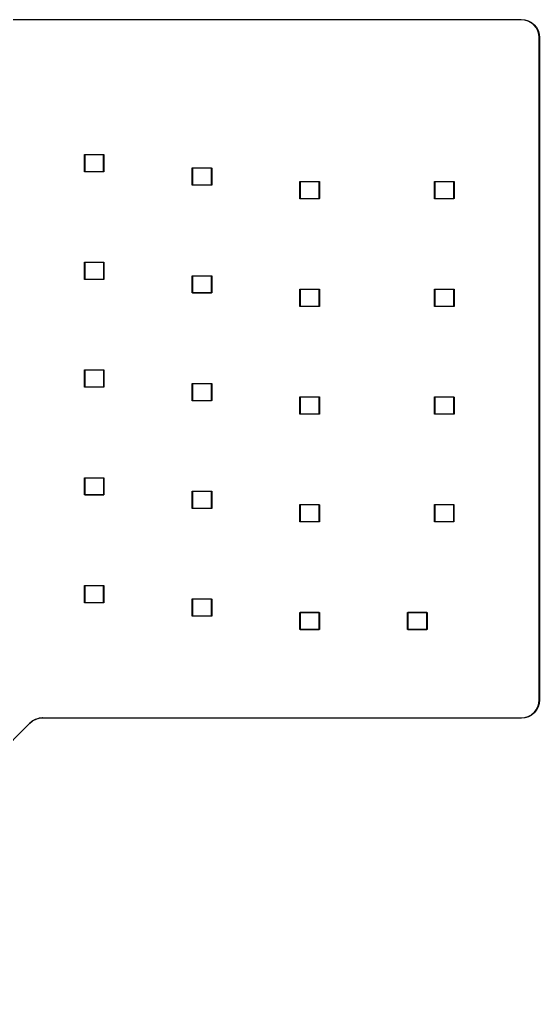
# Model space of a CAD drawing. Extents: x 105 to 288, y -211 to -38.
# Drawn here: x 196.3 to 288.3, y -209.7 to -37.8 of the extents above; entities that cross this region are included whole.
import ezdxf

# ---------------------------------------------------------------- set-up
doc = ezdxf.new("R2010")
doc.units = 0
doc.layers.add('BLACK', color=7, linetype='CONTINUOUS')

msp = doc.modelspace()

# ---------------------------------------------------------------- linework, layer by layer
at = {"layer": 'BLACK', "linetype": 'CONTINUOUS'}
for p, q in [((143.534, -37.7956), (285.091, -37.7956)), ((285.091, -37.7956), (285.092, -37.7957)), ((285.092, -37.7957), (285.092, -37.7957)), ((285.092, -37.7957), (285.714, -37.8567)), ((285.088, -37.8456), (143.535, -37.8456)), ((285.707, -37.9062), (285.088, -37.8456)), ((286.3, -38.0854), (285.707, -37.9062)), ((285.714, -37.8567), (285.714, -37.8567)), ((285.714, -37.8567), (285.717, -37.8572)), ((285.717, -37.8572), (285.719, -37.8576)), ((285.719, -37.8576), (286.317, -38.0383)), ((286.848, -38.3765), (286.3, -38.0854)), ((286.317, -38.0383), (286.317, -38.0384)), ((286.317, -38.0384), (286.319, -38.0393)), ((286.319, -38.0393), (286.322, -38.0401)), ((286.322, -38.0401), (286.873, -38.3335)), ((287.328, -38.7684), (286.848, -38.3765)), ((286.873, -38.3335), (286.873, -38.3335)), ((286.873, -38.3335), (286.873, -38.3335)), ((286.873, -38.3335), (286.874, -38.3337)), ((286.874, -38.3337), (286.875, -38.335)), ((286.875, -38.335), (286.877, -38.3362)), ((286.877, -38.3362), (287.362, -38.7312)), ((287.723, -39.2461), (287.328, -38.7684)), ((287.362, -38.7312), (287.362, -38.7312)), ((287.362, -38.7312), (287.362, -38.7312)), ((287.362, -38.7312), (287.362, -38.7314)), ((287.362, -38.7314), (287.363, -38.733)), ((287.363, -38.733), (287.365, -38.7346)), ((287.365, -38.7346), (287.763, -39.2161)), ((288.018, -39.7915), (287.723, -39.2461)), ((287.763, -39.2161), (287.764, -39.2164)), ((287.764, -39.2164), (287.765, -39.2183)), ((287.765, -39.2183), (287.766, -39.2202)), ((287.766, -39.2202), (288.063, -39.7699)), ((288.202, -40.3838), (288.018, -39.7915)), ((288.063, -39.7699), (288.063, -39.7699)), ((288.063, -39.7699), (288.063, -39.7699)), ((288.063, -39.7699), (288.064, -39.7702)), ((288.064, -39.7702), (288.064, -39.7723)), ((288.064, -39.7723), (288.065, -39.7744)), ((288.065, -39.7744), (288.25, -40.3714)), ((288.267, -41.0016), (288.202, -40.3838)), ((288.25, -40.3714), (288.25, -40.3717)), ((288.25, -40.3717), (288.251, -40.374)), ((288.251, -40.374), (288.251, -40.3761)), ((288.251, -40.3761), (288.316, -40.9976)), ((288.265, -158.114), (288.267, -41.0227)), ((288.267, -41.0227), (288.267, -41.0016)), ((288.267, -41.0227), (288.267, -41.0227)), ((288.317, -41.0214), (288.315, -158.116)), ((288.316, -40.9976), (288.316, -40.998)), ((288.316, -40.998), (288.316, -40.9991)), ((288.316, -40.9991), (288.317, -41.0002)), ((288.317, -41.0002), (288.317, -41.0214)), ((288.317, -41.0214), (288.317, -41.0214)), ((207.817, -61.7051), (207.818, -61.7002)), ((207.818, -61.7063), (207.817, -61.7051)), ((207.818, -61.7002), (207.819, -61.6955)), ((207.818, -64.7039), (207.818, -61.7063)), ((207.819, -61.6955), (207.822, -61.6912)), ((207.822, -61.6912), (207.825, -61.6874)), ((207.825, -61.6874), (207.829, -61.6842)), ((207.829, -61.6842), (207.833, -61.6819)), ((207.833, -61.6819), (207.838, -61.6805)), ((207.838, -61.6805), (207.841, -61.6801)), ((207.841, -61.6801), (207.843, -61.68)), ((207.841, -61.6801), (207.841, -61.6801)), ((207.843, -61.68), (207.844, -61.6801)), ((207.844, -61.6801), (211.241, -61.6801)), ((207.868, -61.7301), (207.868, -64.6801)), ((211.218, -61.7301), (207.868, -61.7301)), ((211.218, -64.6801), (211.218, -61.7301)), ((211.241, -61.6801), (211.243, -61.68)), ((211.243, -61.68), (211.244, -61.6801)), ((211.244, -61.6801), (211.244, -61.6801)), ((211.244, -61.6801), (211.247, -61.6805)), ((211.247, -61.6805), (211.252, -61.6819)), ((211.252, -61.6819), (211.256, -61.6842)), ((211.256, -61.6842), (211.26, -61.6874)), ((211.26, -61.6874), (211.263, -61.6912)), ((211.263, -61.6912), (211.266, -61.6955)), ((211.266, -61.6955), (211.267, -61.7002)), ((211.267, -61.7002), (211.268, -61.7051)), ((211.268, -61.7051), (211.268, -61.7063)), ((211.268, -61.7063), (211.268, -64.7039)), ((207.817, -64.7051), (207.818, -64.7039)), ((207.818, -64.71), (207.817, -64.7051)), ((207.819, -64.7147), (207.818, -64.71)), ((207.822, -64.7191), (207.819, -64.7147)), ((207.825, -64.7229), (207.822, -64.7191)), ((207.829, -64.726), (207.825, -64.7229)), ((207.833, -64.7283), (207.829, -64.726)), ((207.838, -64.7298), (207.833, -64.7283)), ((207.843, -64.7302), (207.838, -64.7298)), ((207.844, -64.7301), (207.843, -64.7302)), ((211.241, -64.7301), (207.844, -64.7301)), ((207.868, -64.6801), (211.218, -64.6801)), ((211.243, -64.7302), (211.241, -64.7301)), ((211.247, -64.7298), (211.243, -64.7302)), ((211.252, -64.7283), (211.247, -64.7298)), ((211.256, -64.726), (211.252, -64.7283)), ((211.26, -64.7229), (211.256, -64.726)), ((211.263, -64.7191), (211.26, -64.7229)), ((211.266, -64.7147), (211.263, -64.7191)), ((211.267, -64.71), (211.266, -64.7147)), ((211.268, -64.7063), (211.267, -64.71)), ((211.268, -64.7039), (211.268, -64.7051)), ((211.268, -64.7051), (211.268, -64.7063)), ((211.268, -64.7063), (211.268, -64.7063)), ((226.871, -64.0901), (226.872, -64.0852)), ((226.871, -64.0913), (226.871, -64.0901)), ((226.871, -67.0888), (226.871, -64.0913)), ((226.872, -64.0852), (226.873, -64.0804)), ((226.873, -64.0804), (226.875, -64.0761)), ((226.875, -64.0761), (226.878, -64.0723)), ((226.878, -64.0723), (226.882, -64.0692)), ((226.882, -64.0692), (226.887, -64.0669)), ((226.887, -64.0669), (226.891, -64.0654)), ((226.891, -64.0654), (226.895, -64.0651)), ((226.895, -64.0651), (226.896, -64.0649)), ((226.895, -64.0651), (226.895, -64.0651)), ((226.896, -64.0649), (226.897, -64.0651)), ((226.897, -64.0651), (230.295, -64.0651)), ((226.921, -64.1151), (226.921, -67.0651)), ((230.271, -64.1151), (226.921, -64.1151)), ((230.271, -67.0651), (230.271, -64.1151)), ((230.295, -64.0651), (230.296, -64.0649)), ((230.296, -64.0649), (230.297, -64.0651)), ((230.297, -64.0651), (230.297, -64.0651)), ((230.297, -64.0651), (230.301, -64.0654)), ((230.301, -64.0654), (230.306, -64.0669)), ((230.306, -64.0669), (230.31, -64.0692)), ((230.31, -64.0692), (230.314, -64.0723)), ((230.314, -64.0723), (230.317, -64.0761)), ((230.317, -64.0761), (230.319, -64.0804)), ((230.319, -64.0804), (230.321, -64.0852)), ((230.321, -64.0852), (230.321, -64.0901)), ((230.321, -64.0901), (230.321, -64.0913)), ((230.321, -64.0913), (230.321, -67.0888)), ((245.921, -66.4713), (245.922, -66.4664)), ((245.921, -66.4725), (245.921, -66.4713)), ((245.921, -69.4701), (245.921, -66.4725)), ((245.922, -66.4664), (245.923, -66.4617)), ((245.923, -66.4617), (245.925, -66.4574)), ((245.925, -66.4574), (245.928, -66.4535)), ((245.928, -66.4535), (245.932, -66.4504)), ((245.932, -66.4504), (245.937, -66.4481)), ((245.937, -66.4481), (245.941, -66.4467)), ((245.941, -66.4467), (245.945, -66.4463)), ((245.945, -66.4463), (245.946, -66.4462)), ((245.945, -66.4463), (245.945, -66.4463)), ((245.946, -66.4462), (245.947, -66.4463)), ((245.947, -66.4463), (249.345, -66.4463)), ((245.971, -66.4963), (245.971, -69.4463)), ((249.321, -66.4963), (245.971, -66.4963)), ((249.321, -69.4463), (249.321, -66.4963)), ((249.345, -66.4463), (249.346, -66.4462)), ((249.346, -66.4462), (249.347, -66.4463)), ((249.347, -66.4463), (249.347, -66.4463)), ((249.347, -66.4463), (249.351, -66.4467)), ((249.351, -66.4467), (249.356, -66.4481)), ((249.356, -66.4481), (249.36, -66.4504)), ((249.36, -66.4504), (249.364, -66.4535)), ((249.364, -66.4535), (249.367, -66.4574)), ((249.367, -66.4574), (249.369, -66.4617)), ((249.369, -66.4617), (249.371, -66.4664)), ((249.371, -66.4664), (249.371, -66.4713)), ((249.371, -66.4713), (249.371, -66.4725)), ((249.371, -66.4725), (249.371, -69.4701)), ((269.734, -66.4664), (269.736, -66.4617)), ((269.734, -66.4713), (269.734, -66.4664)), ((269.734, -66.4725), (269.734, -66.4713)), ((269.734, -69.4701), (269.734, -66.4725)), ((269.736, -66.4617), (269.738, -66.4574)), ((269.738, -66.4574), (269.741, -66.4535)), ((269.741, -66.4535), (269.745, -66.4504)), ((269.745, -66.4504), (269.749, -66.4481)), ((269.749, -66.4481), (269.754, -66.4467)), ((269.754, -66.4467), (269.758, -66.4463)), ((269.758, -66.4463), (269.759, -66.4462)), ((269.758, -66.4463), (269.758, -66.4463)), ((269.759, -66.4462), (269.76, -66.4463)), ((269.76, -66.4463), (273.158, -66.4463)), ((269.784, -66.4963), (269.784, -69.4463)), ((273.134, -66.4963), (269.784, -66.4963)), ((273.134, -69.4463), (273.134, -66.4963)), ((273.158, -66.4463), (273.159, -66.4462)), ((273.159, -66.4462), (273.16, -66.4463)), ((273.16, -66.4463), (273.16, -66.4463)), ((273.16, -66.4463), (273.164, -66.4467)), ((273.164, -66.4467), (273.168, -66.4481)), ((273.168, -66.4481), (273.173, -66.4504)), ((273.173, -66.4504), (273.177, -66.4535)), ((273.177, -66.4535), (273.18, -66.4574)), ((273.18, -66.4574), (273.182, -66.4617)), ((273.182, -66.4617), (273.183, -66.4664)), ((273.183, -66.4664), (273.184, -66.4713)), ((273.184, -66.4713), (273.184, -66.4725)), ((273.184, -66.4725), (273.184, -69.4701)), ((226.871, -67.0901), (226.871, -67.0888)), ((226.872, -67.095), (226.871, -67.0901)), ((226.873, -67.0997), (226.872, -67.095)), ((226.875, -67.104), (226.873, -67.0997)), ((226.878, -67.1078), (226.875, -67.104)), ((226.882, -67.1109), (226.878, -67.1078)), ((226.887, -67.1133), (226.882, -67.1109)), ((226.891, -67.1147), (226.887, -67.1133)), ((226.896, -67.1152), (226.891, -67.1147)), ((226.897, -67.1151), (226.896, -67.1152)), ((230.295, -67.1151), (226.897, -67.1151)), ((226.921, -67.0651), (230.271, -67.0651)), ((230.296, -67.1152), (230.295, -67.1151)), ((230.301, -67.1147), (230.296, -67.1152)), ((230.306, -67.1133), (230.301, -67.1147)), ((230.31, -67.1109), (230.306, -67.1133)), ((230.314, -67.1078), (230.31, -67.1109)), ((230.317, -67.104), (230.314, -67.1078)), ((230.319, -67.0997), (230.317, -67.104)), ((230.321, -67.095), (230.319, -67.0997)), ((230.321, -67.0888), (230.321, -67.0901)), ((230.321, -67.0901), (230.321, -67.0913)), ((230.321, -67.0913), (230.321, -67.0913)), ((230.321, -67.0913), (230.321, -67.095)), ((245.921, -69.4713), (245.921, -69.4701)), ((245.922, -69.4762), (245.921, -69.4713)), ((245.923, -69.4809), (245.922, -69.4762)), ((245.925, -69.4853), (245.923, -69.4809)), ((245.928, -69.4891), (245.925, -69.4853)), ((245.932, -69.4922), (245.928, -69.4891)), ((245.937, -69.4945), (245.932, -69.4922)), ((245.941, -69.4959), (245.937, -69.4945)), ((245.946, -69.4964), (245.941, -69.4959)), ((245.947, -69.4963), (245.946, -69.4964)), ((249.345, -69.4963), (245.947, -69.4963)), ((245.971, -69.4463), (249.321, -69.4463)), ((249.346, -69.4964), (249.345, -69.4963)), ((249.351, -69.4959), (249.346, -69.4964)), ((249.356, -69.4945), (249.351, -69.4959)), ((249.36, -69.4922), (249.356, -69.4945)), ((249.364, -69.4891), (249.36, -69.4922)), ((249.367, -69.4853), (249.364, -69.4891)), ((249.369, -69.4809), (249.367, -69.4853)), ((249.371, -69.4762), (249.369, -69.4809)), ((249.371, -69.4701), (249.371, -69.4713)), ((249.371, -69.4713), (249.371, -69.4725)), ((249.371, -69.4725), (249.371, -69.4725)), ((249.371, -69.4725), (249.371, -69.4762)), ((269.734, -69.4713), (269.734, -69.4701)), ((269.734, -69.4762), (269.734, -69.4713)), ((269.736, -69.4809), (269.734, -69.4762)), ((269.738, -69.4853), (269.736, -69.4809)), ((269.741, -69.4891), (269.738, -69.4853)), ((269.745, -69.4922), (269.741, -69.4891)), ((269.749, -69.4945), (269.745, -69.4922)), ((269.754, -69.4959), (269.749, -69.4945)), ((269.759, -69.4964), (269.754, -69.4959)), ((269.76, -69.4963), (269.759, -69.4964)), ((273.158, -69.4963), (269.76, -69.4963)), ((269.784, -69.4463), (273.134, -69.4463)), ((273.159, -69.4964), (273.158, -69.4963)), ((273.164, -69.4959), (273.159, -69.4964)), ((273.168, -69.4945), (273.164, -69.4959)), ((273.173, -69.4922), (273.168, -69.4945)), ((273.177, -69.4891), (273.173, -69.4922)), ((273.18, -69.4853), (273.177, -69.4891)), ((273.182, -69.4809), (273.18, -69.4853)), ((273.183, -69.4762), (273.182, -69.4809)), ((273.184, -69.4725), (273.183, -69.4762)), ((273.184, -69.4701), (273.184, -69.4713)), ((273.184, -69.4713), (273.184, -69.4725)), ((273.184, -69.4725), (273.184, -69.4725)), ((207.822, -80.76), (207.823, -80.7551)), ((207.822, -80.7612), (207.822, -80.76)), ((207.822, -83.7587), (207.822, -80.7612)), ((207.823, -80.7551), (207.824, -80.7503)), ((207.824, -80.7503), (207.827, -80.746)), ((207.827, -80.746), (207.83, -80.7422)), ((207.83, -80.7422), (207.834, -80.7391)), ((207.834, -80.7391), (207.838, -80.7368)), ((207.838, -80.7368), (207.843, -80.7353)), ((207.843, -80.7353), (207.846, -80.735)), ((207.846, -80.735), (207.847, -80.7348)), ((207.846, -80.735), (207.846, -80.735)), ((207.847, -80.7348), (207.849, -80.735)), ((207.849, -80.735), (211.246, -80.735)), ((207.872, -80.785), (207.872, -83.735)), ((211.222, -80.785), (207.872, -80.785)), ((211.222, -83.735), (211.222, -80.785)), ((211.246, -80.735), (211.247, -80.7348)), ((211.247, -80.7348), (211.249, -80.735)), ((211.249, -80.735), (211.249, -80.735)), ((211.249, -80.735), (211.252, -80.7353)), ((211.252, -80.7353), (211.257, -80.7368)), ((211.257, -80.7368), (211.261, -80.7391)), ((211.261, -80.7391), (211.265, -80.7422)), ((211.265, -80.7422), (211.268, -80.746)), ((211.268, -80.746), (211.271, -80.7503)), ((211.271, -80.7503), (211.272, -80.7551)), ((211.272, -80.7551), (211.273, -80.76)), ((211.273, -80.76), (211.272, -80.7612)), ((211.272, -80.7612), (211.272, -83.7587)), ((207.822, -83.76), (207.822, -83.7587)), ((207.823, -83.7649), (207.822, -83.76)), ((207.824, -83.7696), (207.823, -83.7649)), ((207.827, -83.7739), (207.824, -83.7696)), ((207.83, -83.7777), (207.827, -83.7739)), ((207.834, -83.7808), (207.83, -83.7777)), ((207.838, -83.7832), (207.834, -83.7808)), ((207.843, -83.7846), (207.838, -83.7832)), ((207.847, -83.7851), (207.843, -83.7846)), ((207.849, -83.785), (207.847, -83.7851)), ((211.246, -83.785), (207.849, -83.785)), ((207.872, -83.735), (211.222, -83.735)), ((211.247, -83.7851), (211.246, -83.785)), ((211.252, -83.7846), (211.247, -83.7851)), ((211.257, -83.7832), (211.252, -83.7846)), ((211.261, -83.7808), (211.257, -83.7832)), ((211.265, -83.7777), (211.261, -83.7808)), ((211.268, -83.7739), (211.265, -83.7777)), ((211.271, -83.7696), (211.268, -83.7739)), ((211.272, -83.7649), (211.271, -83.7696)), ((211.272, -83.7587), (211.273, -83.76)), ((211.273, -83.76), (211.272, -83.7612)), ((211.272, -83.7612), (211.272, -83.7612)), ((211.272, -83.7612), (211.272, -83.7649)), ((226.872, -83.1412), (226.873, -83.1363)), ((226.872, -83.1424), (226.872, -83.1412)), ((226.872, -86.14), (226.872, -83.1424)), ((226.873, -83.1363), (226.874, -83.1316)), ((226.874, -83.1316), (226.877, -83.1273)), ((226.877, -83.1273), (226.88, -83.1234)), ((226.88, -83.1234), (226.884, -83.1203)), ((226.884, -83.1203), (226.888, -83.118)), ((226.888, -83.118), (226.893, -83.1166)), ((226.893, -83.1166), (226.896, -83.1162)), ((226.896, -83.1162), (226.897, -83.1161)), ((226.896, -83.1162), (226.896, -83.1162)), ((226.897, -83.1161), (226.899, -83.1162)), ((226.899, -83.1162), (230.296, -83.1162)), ((226.922, -83.1662), (226.922, -86.1162)), ((230.272, -83.1662), (226.922, -83.1662)), ((230.272, -86.1162), (230.272, -83.1662)), ((230.296, -83.1162), (230.297, -83.1161)), ((230.297, -83.1161), (230.299, -83.1162)), ((230.299, -83.1162), (230.299, -83.1162)), ((230.299, -83.1162), (230.302, -83.1166)), ((230.302, -83.1166), (230.307, -83.118)), ((230.307, -83.118), (230.311, -83.1203)), ((230.311, -83.1203), (230.315, -83.1234)), ((230.315, -83.1234), (230.318, -83.1273)), ((230.318, -83.1273), (230.321, -83.1316)), ((230.321, -83.1316), (230.322, -83.1363)), ((230.322, -83.1363), (230.323, -83.1412)), ((230.323, -83.1412), (230.322, -83.1424)), ((230.322, -83.1424), (230.322, -86.14)), ((245.922, -85.5225), (245.923, -85.5176)), ((245.922, -85.5237), (245.922, -85.5225)), ((245.922, -88.5212), (245.922, -85.5237)), ((245.923, -85.5176), (245.924, -85.5128)), ((245.924, -85.5128), (245.927, -85.5085)), ((245.927, -85.5085), (245.93, -85.5047)), ((245.93, -85.5047), (245.934, -85.5016)), ((245.934, -85.5016), (245.938, -85.4993)), ((245.938, -85.4993), (245.943, -85.4978)), ((245.943, -85.4978), (245.946, -85.4975)), ((245.946, -85.4975), (245.947, -85.4973)), ((245.946, -85.4975), (245.946, -85.4975)), ((245.947, -85.4973), (245.949, -85.4975)), ((245.949, -85.4975), (249.346, -85.4975)), ((245.972, -85.5475), (245.972, -88.4975)), ((249.322, -85.5475), (245.972, -85.5475)), ((249.322, -88.4975), (249.322, -85.5475)), ((249.346, -85.4975), (249.347, -85.4973)), ((249.347, -85.4973), (249.349, -85.4975)), ((249.349, -85.4975), (249.349, -85.4975)), ((249.349, -85.4975), (249.352, -85.4978)), ((249.352, -85.4978), (249.357, -85.4993)), ((249.357, -85.4993), (249.361, -85.5016)), ((249.361, -85.5016), (249.365, -85.5047)), ((249.365, -85.5047), (249.368, -85.5085)), ((249.368, -85.5085), (249.371, -85.5128)), ((249.371, -85.5128), (249.372, -85.5176)), ((249.372, -85.5176), (249.373, -85.5225)), ((249.373, -85.5225), (249.372, -85.5237)), ((249.372, -85.5237), (249.372, -88.5212)), ((269.735, -85.5176), (269.737, -85.5128)), ((269.735, -85.5225), (269.735, -85.5176)), ((269.735, -85.5237), (269.735, -85.5225)), ((269.735, -88.5212), (269.735, -85.5237)), ((269.737, -85.5128), (269.739, -85.5085)), ((269.739, -85.5085), (269.742, -85.5047)), ((269.742, -85.5047), (269.746, -85.5016)), ((269.746, -85.5016), (269.75, -85.4993)), ((269.75, -85.4993), (269.755, -85.4978)), ((269.755, -85.4978), (269.759, -85.4975)), ((269.759, -85.4975), (269.76, -85.4973)), ((269.759, -85.4975), (269.759, -85.4975)), ((269.76, -85.4973), (269.761, -85.4975)), ((269.761, -85.4975), (273.159, -85.4975)), ((269.785, -85.5475), (269.785, -88.4975)), ((273.135, -85.5475), (269.785, -85.5475)), ((273.135, -88.4975), (273.135, -85.5475)), ((273.159, -85.4975), (273.16, -85.4973)), ((273.16, -85.4973), (273.161, -85.4975)), ((273.161, -85.4975), (273.161, -85.4975)), ((273.161, -85.4975), (273.165, -85.4978)), ((273.165, -85.4978), (273.17, -85.4993)), ((273.17, -85.4993), (273.174, -85.5016)), ((273.174, -85.5016), (273.178, -85.5047)), ((273.178, -85.5047), (273.181, -85.5085)), ((273.181, -85.5085), (273.183, -85.5128)), ((273.183, -85.5128), (273.185, -85.5176)), ((273.185, -85.5176), (273.185, -85.5225)), ((273.185, -85.5225), (273.185, -85.5237)), ((273.185, -85.5237), (273.185, -88.5212)), ((226.872, -86.1412), (226.872, -86.14)), ((226.873, -86.1461), (226.872, -86.1412)), ((226.874, -86.1508), (226.873, -86.1461)), ((226.877, -86.1552), (226.874, -86.1508)), ((226.88, -86.159), (226.877, -86.1552)), ((226.884, -86.1621), (226.88, -86.159)), ((226.888, -86.1644), (226.884, -86.1621)), ((226.893, -86.1658), (226.888, -86.1644)), ((226.897, -86.1663), (226.893, -86.1658)), ((226.899, -86.1662), (226.897, -86.1663)), ((230.296, -86.1662), (226.899, -86.1662)), ((226.922, -86.1162), (230.272, -86.1162)), ((230.297, -86.1663), (230.296, -86.1662)), ((230.302, -86.1658), (230.297, -86.1663)), ((230.307, -86.1644), (230.302, -86.1658)), ((230.311, -86.1621), (230.307, -86.1644)), ((230.315, -86.159), (230.311, -86.1621)), ((230.318, -86.1552), (230.315, -86.159)), ((230.321, -86.1508), (230.318, -86.1552)), ((230.322, -86.1461), (230.321, -86.1508)), ((230.322, -86.14), (230.323, -86.1412)), ((230.323, -86.1412), (230.322, -86.1424)), ((230.322, -86.1424), (230.322, -86.1424)), ((230.322, -86.1424), (230.322, -86.1461)), ((245.922, -88.5225), (245.922, -88.5212)), ((245.923, -88.5274), (245.922, -88.5225)), ((245.924, -88.5321), (245.923, -88.5274)), ((245.927, -88.5364), (245.924, -88.5321)), ((245.93, -88.5402), (245.927, -88.5364)), ((245.934, -88.5433), (245.93, -88.5402)), ((245.938, -88.5457), (245.934, -88.5433)), ((245.943, -88.5471), (245.938, -88.5457)), ((245.947, -88.5476), (245.943, -88.5471)), ((245.949, -88.5475), (245.947, -88.5476)), ((249.346, -88.5475), (245.949, -88.5475)), ((245.972, -88.4975), (249.322, -88.4975)), ((249.347, -88.5476), (249.346, -88.5475)), ((249.352, -88.5471), (249.347, -88.5476)), ((249.357, -88.5457), (249.352, -88.5471)), ((249.361, -88.5433), (249.357, -88.5457)), ((249.365, -88.5402), (249.361, -88.5433)), ((249.368, -88.5364), (249.365, -88.5402)), ((249.371, -88.5321), (249.368, -88.5364)), ((249.372, -88.5274), (249.371, -88.5321)), ((249.372, -88.5212), (249.373, -88.5225)), ((249.373, -88.5225), (249.372, -88.5237)), ((249.372, -88.5237), (249.372, -88.5237)), ((249.372, -88.5237), (249.372, -88.5274)), ((269.735, -88.5225), (269.735, -88.5212)), ((269.735, -88.5274), (269.735, -88.5225)), ((269.737, -88.5321), (269.735, -88.5274)), ((269.739, -88.5364), (269.737, -88.5321)), ((269.742, -88.5402), (269.739, -88.5364)), ((269.746, -88.5433), (269.742, -88.5402)), ((269.75, -88.5457), (269.746, -88.5433)), ((269.755, -88.5471), (269.75, -88.5457)), ((269.76, -88.5476), (269.755, -88.5471)), ((269.761, -88.5475), (269.76, -88.5476)), ((273.159, -88.5475), (269.761, -88.5475)), ((269.785, -88.4975), (273.135, -88.4975)), ((273.16, -88.5476), (273.159, -88.5475)), ((273.165, -88.5471), (273.16, -88.5476)), ((273.17, -88.5457), (273.165, -88.5471)), ((273.174, -88.5433), (273.17, -88.5457)), ((273.178, -88.5402), (273.174, -88.5433)), ((273.181, -88.5364), (273.178, -88.5402)), ((273.183, -88.5321), (273.181, -88.5364)), ((273.185, -88.5274), (273.183, -88.5321)), ((273.185, -88.5212), (273.185, -88.5225)), ((273.185, -88.5225), (273.185, -88.5237)), ((273.185, -88.5237), (273.185, -88.5237)), ((273.185, -88.5237), (273.185, -88.5274)), ((207.821, -99.8088), (207.822, -99.8039)), ((207.821, -99.81), (207.821, -99.8088)), ((207.821, -102.808), (207.821, -99.81)), ((207.822, -99.8039), (207.823, -99.7992)), ((207.823, -99.7992), (207.825, -99.7949)), ((207.825, -99.7949), (207.828, -99.791)), ((207.828, -99.791), (207.832, -99.7879)), ((207.832, -99.7879), (207.837, -99.7856)), ((207.837, -99.7856), (207.841, -99.7842)), ((207.841, -99.7842), (207.845, -99.7838)), ((207.845, -99.7838), (207.846, -99.7837)), ((207.845, -99.7838), (207.845, -99.7838)), ((207.846, -99.7837), (207.847, -99.7838)), ((207.847, -99.7838), (211.245, -99.7838)), ((207.871, -99.8338), (207.871, -102.784)), ((211.221, -99.8338), (207.871, -99.8338)), ((211.221, -102.784), (211.221, -99.8338)), ((211.245, -99.7838), (211.246, -99.7837)), ((211.246, -99.7837), (211.247, -99.7838)), ((211.247, -99.7838), (211.247, -99.7838)), ((211.247, -99.7838), (211.251, -99.7842)), ((211.251, -99.7842), (211.256, -99.7856)), ((211.256, -99.7856), (211.26, -99.7879)), ((211.26, -99.7879), (211.264, -99.791)), ((211.264, -99.791), (211.267, -99.7949)), ((211.267, -99.7949), (211.269, -99.7992)), ((211.269, -99.7992), (211.271, -99.8039)), ((211.271, -99.8039), (211.271, -99.8088)), ((211.271, -99.8088), (211.271, -99.81)), ((211.271, -99.81), (211.271, -102.808)), ((207.821, -102.809), (207.821, -102.808)), ((207.822, -102.814), (207.821, -102.809)), ((207.823, -102.818), (207.822, -102.814)), ((207.825, -102.823), (207.823, -102.818)), ((207.828, -102.827), (207.825, -102.823)), ((207.832, -102.83), (207.828, -102.827)), ((207.837, -102.832), (207.832, -102.83)), ((207.841, -102.833), (207.837, -102.832)), ((207.846, -102.834), (207.841, -102.833)), ((207.847, -102.834), (207.846, -102.834)), ((211.245, -102.834), (207.847, -102.834)), ((207.871, -102.784), (211.221, -102.784)), ((211.246, -102.834), (211.245, -102.834)), ((211.251, -102.833), (211.246, -102.834)), ((211.256, -102.832), (211.251, -102.833)), ((211.26, -102.83), (211.256, -102.832)), ((211.264, -102.827), (211.26, -102.83)), ((211.267, -102.823), (211.264, -102.827)), ((211.269, -102.818), (211.267, -102.823)), ((211.271, -102.814), (211.269, -102.818)), ((211.271, -102.808), (211.271, -102.809)), ((211.271, -102.809), (211.271, -102.81)), ((211.271, -102.81), (211.271, -102.81)), ((211.271, -102.81), (211.271, -102.814)), ((226.871, -102.19), (226.872, -102.185)), ((226.871, -102.191), (226.871, -102.19)), ((226.871, -105.189), (226.871, -102.191)), ((226.872, -102.185), (226.873, -102.18)), ((226.873, -102.18), (226.875, -102.176)), ((226.875, -102.176), (226.878, -102.172)), ((226.878, -102.172), (226.882, -102.169)), ((226.882, -102.169), (226.887, -102.167)), ((226.887, -102.167), (226.891, -102.165)), ((226.891, -102.165), (226.895, -102.165)), ((226.895, -102.165), (226.895, -102.165)), ((226.895, -102.165), (226.896, -102.165)), ((226.896, -102.165), (226.897, -102.165)), ((226.897, -102.165), (230.295, -102.165)), ((226.921, -102.215), (226.921, -105.165)), ((230.271, -102.215), (226.921, -102.215)), ((230.271, -105.165), (230.271, -102.215)), ((230.295, -102.165), (230.296, -102.165)), ((230.296, -102.165), (230.297, -102.165)), ((230.297, -102.165), (230.297, -102.165)), ((230.297, -102.165), (230.301, -102.165)), ((230.301, -102.165), (230.306, -102.167)), ((230.306, -102.167), (230.31, -102.169)), ((230.31, -102.169), (230.314, -102.172)), ((230.314, -102.172), (230.317, -102.176)), ((230.317, -102.176), (230.319, -102.18)), ((230.319, -102.18), (230.321, -102.185)), ((230.321, -102.185), (230.321, -102.19)), ((230.321, -102.19), (230.321, -102.191)), ((230.321, -102.191), (230.321, -105.189)), ((245.921, -104.571), (245.922, -104.566)), ((245.921, -104.573), (245.921, -104.571)), ((245.921, -107.57), (245.921, -104.573)), ((245.922, -104.566), (245.923, -104.562)), ((245.923, -104.562), (245.925, -104.557)), ((245.925, -104.557), (245.928, -104.554)), ((245.928, -104.554), (245.932, -104.55)), ((245.932, -104.55), (245.937, -104.548)), ((245.937, -104.548), (245.941, -104.547)), ((245.941, -104.547), (245.945, -104.546)), ((245.945, -104.546), (245.945, -104.546)), ((245.945, -104.546), (245.946, -104.546)), ((245.946, -104.546), (245.947, -104.546)), ((245.947, -104.546), (249.345, -104.546)), ((245.971, -104.596), (245.971, -107.546)), ((249.321, -104.596), (245.971, -104.596)), ((249.321, -107.546), (249.321, -104.596)), ((249.345, -104.546), (249.346, -104.546)), ((249.346, -104.546), (249.347, -104.546)), ((249.347, -104.546), (249.347, -104.546)), ((249.347, -104.546), (249.351, -104.547)), ((249.351, -104.547), (249.356, -104.548)), ((249.356, -104.548), (249.36, -104.55)), ((249.36, -104.55), (249.364, -104.554)), ((249.364, -104.554), (249.367, -104.557)), ((249.367, -104.557), (249.369, -104.562)), ((249.369, -104.562), (249.371, -104.566)), ((249.371, -104.566), (249.371, -104.571)), ((249.371, -104.571), (249.371, -104.573)), ((249.371, -104.573), (249.371, -107.57)), ((269.734, -104.566), (269.736, -104.562)), ((269.734, -104.571), (269.734, -104.566)), ((269.734, -104.573), (269.734, -104.571)), ((269.734, -107.57), (269.734, -104.573)), ((269.736, -104.562), (269.738, -104.557)), ((269.738, -104.557), (269.741, -104.554)), ((269.741, -104.554), (269.745, -104.55)), ((269.745, -104.55), (269.749, -104.548)), ((269.749, -104.548), (269.754, -104.547)), ((269.754, -104.547), (269.758, -104.546)), ((269.758, -104.546), (269.758, -104.546)), ((269.758, -104.546), (269.759, -104.546)), ((269.759, -104.546), (269.76, -104.546)), ((269.76, -104.546), (273.158, -104.546)), ((269.784, -104.596), (269.784, -107.546)), ((273.134, -104.596), (269.784, -104.596)), ((273.134, -107.546), (273.134, -104.596)), ((273.158, -104.546), (273.159, -104.546)), ((273.159, -104.546), (273.16, -104.546)), ((273.16, -104.546), (273.16, -104.546)), ((273.16, -104.546), (273.164, -104.547)), ((273.164, -104.547), (273.168, -104.548)), ((273.168, -104.548), (273.173, -104.55)), ((273.173, -104.55), (273.177, -104.554)), ((273.177, -104.554), (273.18, -104.557)), ((273.18, -104.557), (273.182, -104.562)), ((273.182, -104.562), (273.183, -104.566)), ((273.183, -104.566), (273.184, -104.571)), ((273.184, -104.571), (273.184, -104.573)), ((273.184, -104.573), (273.184, -107.57)), ((226.871, -105.19), (226.871, -105.189)), ((226.872, -105.195), (226.871, -105.19)), ((226.873, -105.2), (226.872, -105.195)), ((226.875, -105.204), (226.873, -105.2)), ((226.878, -105.207), (226.875, -105.204)), ((226.878, -105.208), (226.878, -105.207)), ((226.882, -105.211), (226.878, -105.208)), ((226.887, -105.213), (226.882, -105.211)), ((226.891, -105.215), (226.887, -105.213)), ((226.896, -105.215), (226.891, -105.215)), ((226.897, -105.215), (226.896, -105.215)), ((230.295, -105.215), (226.897, -105.215)), ((226.921, -105.165), (230.271, -105.165)), ((230.296, -105.215), (230.295, -105.215)), ((230.301, -105.215), (230.296, -105.215)), ((230.306, -105.213), (230.301, -105.215)), ((230.31, -105.211), (230.306, -105.213)), ((230.314, -105.208), (230.31, -105.211)), ((230.317, -105.204), (230.314, -105.208)), ((230.319, -105.2), (230.317, -105.204)), ((230.321, -105.195), (230.319, -105.2)), ((230.321, -105.189), (230.321, -105.19)), ((230.321, -105.19), (230.321, -105.191)), ((230.321, -105.191), (230.321, -105.191)), ((230.321, -105.191), (230.321, -105.195)), ((245.921, -107.571), (245.921, -107.57)), ((245.922, -107.576), (245.921, -107.571)), ((245.923, -107.581), (245.922, -107.576)), ((245.925, -107.585), (245.923, -107.581)), ((245.928, -107.589), (245.925, -107.585)), ((245.932, -107.592), (245.928, -107.589)), ((245.937, -107.595), (245.932, -107.592)), ((245.941, -107.596), (245.937, -107.595)), ((245.946, -107.596), (245.941, -107.596)), ((245.947, -107.596), (245.946, -107.596)), ((249.345, -107.596), (245.947, -107.596)), ((245.971, -107.546), (249.321, -107.546)), ((249.346, -107.596), (249.345, -107.596)), ((249.351, -107.596), (249.346, -107.596)), ((249.356, -107.595), (249.351, -107.596)), ((249.36, -107.592), (249.356, -107.595)), ((249.364, -107.589), (249.36, -107.592)), ((249.367, -107.585), (249.364, -107.589)), ((249.369, -107.581), (249.367, -107.585)), ((249.371, -107.576), (249.369, -107.581)), ((249.371, -107.57), (249.371, -107.571)), ((249.371, -107.571), (249.371, -107.573)), ((249.371, -107.573), (249.371, -107.573)), ((249.371, -107.573), (249.371, -107.576)), ((269.734, -107.571), (269.734, -107.57)), ((269.734, -107.576), (269.734, -107.571)), ((269.736, -107.581), (269.734, -107.576)), ((269.738, -107.585), (269.736, -107.581)), ((269.741, -107.589), (269.738, -107.585)), ((269.745, -107.592), (269.741, -107.589)), ((269.749, -107.595), (269.745, -107.592)), ((269.754, -107.596), (269.749, -107.595)), ((269.759, -107.596), (269.754, -107.596)), ((269.76, -107.596), (269.759, -107.596)), ((273.158, -107.596), (269.76, -107.596)), ((269.784, -107.546), (273.134, -107.546)), ((273.159, -107.596), (273.158, -107.596)), ((273.164, -107.596), (273.159, -107.596)), ((273.168, -107.595), (273.164, -107.596)), ((273.173, -107.592), (273.168, -107.595)), ((273.177, -107.589), (273.173, -107.592)), ((273.18, -107.585), (273.177, -107.589)), ((273.182, -107.581), (273.18, -107.585)), ((273.183, -107.576), (273.182, -107.581)), ((273.184, -107.573), (273.183, -107.576)), ((273.184, -107.57), (273.184, -107.571)), ((273.184, -107.571), (273.184, -107.573)), ((273.184, -107.573), (273.184, -107.573)), ((207.822, -118.86), (207.823, -118.855)), ((207.822, -118.861), (207.822, -118.86)), ((207.822, -121.859), (207.822, -118.861)), ((207.823, -118.855), (207.824, -118.85)), ((207.824, -118.85), (207.827, -118.846)), ((207.827, -118.846), (207.83, -118.842)), ((207.83, -118.842), (207.834, -118.839)), ((207.834, -118.839), (207.838, -118.837)), ((207.838, -118.837), (207.843, -118.835)), ((207.843, -118.835), (207.846, -118.835)), ((207.846, -118.835), (207.846, -118.835)), ((207.846, -118.835), (207.847, -118.835)), ((207.847, -118.835), (207.849, -118.835)), ((207.849, -118.835), (211.246, -118.835)), ((207.872, -118.885), (207.872, -121.835)), ((211.222, -118.885), (207.872, -118.885)), ((211.222, -121.835), (211.222, -118.885)), ((211.246, -118.835), (211.247, -118.835)), ((211.247, -118.835), (211.249, -118.835)), ((211.249, -118.835), (211.249, -118.835)), ((211.249, -118.835), (211.252, -118.835)), ((211.252, -118.835), (211.257, -118.837)), ((211.257, -118.837), (211.261, -118.839)), ((211.261, -118.839), (211.265, -118.842)), ((211.265, -118.842), (211.268, -118.846)), ((211.268, -118.846), (211.271, -118.85)), ((211.271, -118.85), (211.272, -118.855)), ((211.272, -118.855), (211.273, -118.86)), ((211.273, -118.86), (211.272, -118.861)), ((211.272, -118.861), (211.272, -121.859)), ((207.822, -121.86), (207.822, -121.859)), ((207.823, -121.865), (207.822, -121.86)), ((207.824, -121.87), (207.823, -121.865)), ((207.827, -121.874), (207.824, -121.87)), ((207.83, -121.878), (207.827, -121.874)), ((207.834, -121.881), (207.83, -121.878)), ((207.838, -121.883), (207.834, -121.881)), ((207.843, -121.885), (207.838, -121.883)), ((207.847, -121.885), (207.843, -121.885)), ((207.849, -121.885), (207.847, -121.885)), ((211.246, -121.885), (207.849, -121.885)), ((207.872, -121.835), (211.222, -121.835)), ((211.247, -121.885), (211.246, -121.885)), ((211.252, -121.885), (211.247, -121.885)), ((211.257, -121.883), (211.252, -121.885)), ((211.261, -121.881), (211.257, -121.883)), ((211.265, -121.878), (211.261, -121.881)), ((211.268, -121.874), (211.265, -121.878)), ((211.271, -121.87), (211.268, -121.874)), ((211.272, -121.865), (211.271, -121.87)), ((211.272, -121.859), (211.273, -121.86)), ((211.273, -121.86), (211.272, -121.861)), ((211.272, -121.861), (211.272, -121.861)), ((211.272, -121.861), (211.272, -121.865)), ((226.872, -121.241), (226.873, -121.236)), ((226.872, -121.242), (226.872, -121.241)), ((226.872, -124.24), (226.872, -121.242)), ((226.873, -121.236), (226.874, -121.232)), ((226.874, -121.232), (226.877, -121.227)), ((226.877, -121.227), (226.88, -121.223)), ((226.88, -121.223), (226.884, -121.22)), ((226.884, -121.22), (226.888, -121.218)), ((226.888, -121.218), (226.893, -121.217)), ((226.893, -121.217), (226.896, -121.216)), ((226.896, -121.216), (226.896, -121.216)), ((226.896, -121.216), (226.897, -121.216)), ((226.897, -121.216), (226.899, -121.216)), ((226.899, -121.216), (230.296, -121.216)), ((226.922, -121.266), (226.922, -124.216)), ((230.272, -121.266), (226.922, -121.266)), ((230.272, -124.216), (230.272, -121.266)), ((230.296, -121.216), (230.297, -121.216)), ((230.297, -121.216), (230.299, -121.216)), ((230.299, -121.216), (230.299, -121.216)), ((230.299, -121.216), (230.302, -121.217)), ((230.302, -121.217), (230.307, -121.218)), ((230.307, -121.218), (230.311, -121.22)), ((230.311, -121.22), (230.315, -121.223)), ((230.315, -121.223), (230.318, -121.227)), ((230.318, -121.227), (230.321, -121.232)), ((230.321, -121.232), (230.322, -121.236)), ((230.322, -121.236), (230.323, -121.241)), ((230.323, -121.241), (230.322, -121.242)), ((230.322, -121.242), (230.322, -124.24)), ((245.919, -123.614), (245.921, -123.609)), ((245.919, -123.619), (245.919, -123.614)), ((245.919, -123.62), (245.919, -123.619)), ((245.919, -126.618), (245.919, -123.62)), ((245.921, -123.609), (245.923, -123.605)), ((245.923, -123.605), (245.926, -123.601)), ((245.926, -123.601), (245.93, -123.598)), ((245.93, -123.598), (245.934, -123.596)), ((245.934, -123.596), (245.939, -123.594)), ((245.939, -123.594), (245.943, -123.594)), ((245.943, -123.594), (245.943, -123.594)), ((245.943, -123.594), (245.944, -123.594)), ((245.944, -123.594), (245.945, -123.594)), ((245.945, -123.594), (249.343, -123.594)), ((245.969, -123.644), (245.969, -126.594)), ((249.319, -123.644), (245.969, -123.644)), ((249.319, -126.594), (249.319, -123.644)), ((249.343, -123.594), (249.344, -123.594)), ((249.344, -123.594), (249.345, -123.594)), ((249.345, -123.594), (249.345, -123.594)), ((249.345, -123.594), (249.349, -123.594)), ((249.349, -123.594), (249.353, -123.596)), ((249.353, -123.596), (249.358, -123.598)), ((249.358, -123.598), (249.361, -123.601)), ((249.361, -123.601), (249.365, -123.605)), ((249.365, -123.605), (249.367, -123.609)), ((249.367, -123.609), (249.368, -123.614)), ((249.368, -123.614), (249.369, -123.619)), ((249.369, -123.619), (249.369, -123.62)), ((249.369, -123.62), (249.369, -126.618)), ((269.732, -123.62), (269.733, -123.615)), ((269.732, -123.621), (269.732, -123.62)), ((269.732, -126.619), (269.732, -123.621)), ((269.733, -123.615), (269.734, -123.61)), ((269.734, -123.61), (269.737, -123.606)), ((269.737, -123.606), (269.74, -123.602)), ((269.74, -123.602), (269.743, -123.599)), ((269.743, -123.599), (269.748, -123.597)), ((269.748, -123.597), (269.753, -123.595)), ((269.753, -123.595), (269.756, -123.595)), ((269.756, -123.595), (269.756, -123.595)), ((269.756, -123.595), (269.757, -123.595)), ((269.757, -123.595), (269.759, -123.595)), ((269.759, -123.595), (273.156, -123.595)), ((269.782, -123.645), (269.782, -126.595)), ((273.132, -123.645), (269.782, -123.645)), ((273.132, -126.595), (273.132, -123.645)), ((273.156, -123.595), (273.157, -123.595)), ((273.157, -123.595), (273.159, -123.595)), ((273.159, -123.595), (273.159, -123.595)), ((273.159, -123.595), (273.162, -123.595)), ((273.162, -123.595), (273.167, -123.597)), ((273.167, -123.597), (273.171, -123.599)), ((273.171, -123.599), (273.175, -123.602)), ((273.175, -123.602), (273.178, -123.606)), ((273.178, -123.606), (273.181, -123.61)), ((273.181, -123.61), (273.182, -123.615)), ((273.182, -123.615), (273.183, -123.62)), ((273.183, -123.62), (273.182, -123.621)), ((273.182, -123.621), (273.182, -126.619)), ((226.872, -124.241), (226.872, -124.24)), ((226.873, -124.246), (226.872, -124.241)), ((226.874, -124.251), (226.873, -124.246)), ((226.877, -124.255), (226.874, -124.251)), ((226.88, -124.259), (226.877, -124.255)), ((226.884, -124.262), (226.88, -124.259)), ((226.888, -124.264), (226.884, -124.262)), ((226.893, -124.266), (226.888, -124.264)), ((226.897, -124.266), (226.893, -124.266)), ((226.899, -124.266), (226.897, -124.266)), ((230.296, -124.266), (226.899, -124.266)), ((226.922, -124.216), (230.272, -124.216)), ((230.297, -124.266), (230.296, -124.266)), ((230.302, -124.266), (230.297, -124.266)), ((230.307, -124.264), (230.302, -124.266)), ((230.311, -124.262), (230.307, -124.264)), ((230.315, -124.259), (230.311, -124.262)), ((230.318, -124.255), (230.315, -124.259)), ((230.321, -124.251), (230.318, -124.255)), ((230.322, -124.246), (230.321, -124.251)), ((230.322, -124.24), (230.323, -124.241)), ((230.323, -124.241), (230.322, -124.242)), ((230.322, -124.242), (230.322, -124.242)), ((230.322, -124.242), (230.322, -124.246)), ((245.919, -126.619), (245.919, -126.618)), ((245.919, -126.624), (245.919, -126.619)), ((245.921, -126.628), (245.919, -126.624)), ((245.923, -126.633), (245.921, -126.628)), ((245.924, -126.634), (245.923, -126.633)), ((245.926, -126.637), (245.924, -126.634)), ((245.93, -126.64), (245.926, -126.637)), ((245.934, -126.642), (245.93, -126.64)), ((245.939, -126.643), (245.934, -126.642)), ((245.944, -126.644), (245.939, -126.643)), ((245.945, -126.644), (245.944, -126.644)), ((249.343, -126.644), (245.945, -126.644)), ((245.969, -126.594), (249.319, -126.594)), ((249.344, -126.644), (249.343, -126.644)), ((249.349, -126.643), (249.344, -126.644)), ((249.353, -126.642), (249.349, -126.643)), ((249.358, -126.64), (249.353, -126.642)), ((249.361, -126.637), (249.358, -126.64)), ((249.365, -126.633), (249.361, -126.637)), ((249.367, -126.628), (249.365, -126.633)), ((249.368, -126.624), (249.367, -126.628)), ((249.369, -126.62), (249.368, -126.624)), ((249.369, -126.618), (249.369, -126.619)), ((249.369, -126.619), (249.369, -126.62)), ((249.369, -126.62), (249.369, -126.62)), ((269.732, -126.62), (269.732, -126.619)), ((269.733, -126.625), (269.732, -126.62)), ((269.734, -126.63), (269.733, -126.625)), ((269.737, -126.634), (269.734, -126.63)), ((269.74, -126.638), (269.737, -126.634)), ((269.743, -126.641), (269.74, -126.638)), ((269.748, -126.643), (269.743, -126.641)), ((269.753, -126.645), (269.748, -126.643)), ((269.757, -126.645), (269.753, -126.645)), ((269.759, -126.645), (269.757, -126.645)), ((273.156, -126.645), (269.759, -126.645)), ((269.782, -126.595), (273.132, -126.595)), ((273.157, -126.645), (273.156, -126.645)), ((273.162, -126.645), (273.157, -126.645)), ((273.167, -126.643), (273.162, -126.645)), ((273.171, -126.641), (273.167, -126.643)), ((273.175, -126.638), (273.171, -126.641)), ((273.178, -126.634), (273.175, -126.638)), ((273.181, -126.63), (273.178, -126.634)), ((273.182, -126.625), (273.181, -126.63)), ((273.182, -126.619), (273.183, -126.62)), ((273.183, -126.62), (273.182, -126.621)), ((273.182, -126.621), (273.182, -126.621)), ((273.182, -126.621), (273.182, -126.625)), ((207.817, -137.905), (207.818, -137.9)), ((207.818, -137.906), (207.817, -137.905)), ((207.818, -137.9), (207.819, -137.896)), ((207.818, -140.904), (207.818, -137.906)), ((207.819, -137.896), (207.822, -137.891)), ((207.822, -137.891), (207.825, -137.887)), ((207.825, -137.887), (207.829, -137.884)), ((207.829, -137.884), (207.833, -137.882)), ((207.833, -137.882), (207.838, -137.88)), ((207.838, -137.88), (207.841, -137.88)), ((207.841, -137.88), (207.841, -137.88)), ((207.841, -137.88), (207.843, -137.88)), ((207.843, -137.88), (207.844, -137.88)), ((207.844, -137.88), (211.241, -137.88)), ((207.868, -137.93), (207.868, -140.88)), ((211.218, -137.93), (207.868, -137.93)), ((211.218, -140.88), (211.218, -137.93)), ((211.241, -137.88), (211.243, -137.88)), ((211.243, -137.88), (211.244, -137.88)), ((211.244, -137.88), (211.244, -137.88)), ((211.244, -137.88), (211.247, -137.88)), ((211.247, -137.88), (211.252, -137.882)), ((211.252, -137.882), (211.256, -137.884)), ((211.256, -137.884), (211.26, -137.887)), ((211.26, -137.887), (211.263, -137.891)), ((211.263, -137.891), (211.266, -137.896)), ((211.266, -137.896), (211.267, -137.9)), ((211.267, -137.9), (211.268, -137.905)), ((211.268, -137.905), (211.268, -137.906)), ((211.268, -137.906), (211.268, -140.904)), ((207.817, -140.905), (207.818, -140.904)), ((207.818, -140.91), (207.817, -140.905)), ((207.819, -140.915), (207.818, -140.91)), ((207.822, -140.919), (207.819, -140.915)), ((207.825, -140.923), (207.822, -140.919)), ((207.829, -140.926), (207.825, -140.923)), ((207.833, -140.928), (207.829, -140.926)), ((207.838, -140.93), (207.833, -140.928)), ((207.843, -140.93), (207.838, -140.93)), ((207.844, -140.93), (207.843, -140.93)), ((211.241, -140.93), (207.844, -140.93)), ((207.868, -140.88), (211.218, -140.88)), ((211.243, -140.93), (211.241, -140.93)), ((211.247, -140.93), (211.243, -140.93)), ((211.252, -140.928), (211.247, -140.93)), ((211.256, -140.926), (211.252, -140.928)), ((211.26, -140.923), (211.256, -140.926)), ((211.263, -140.919), (211.26, -140.923)), ((211.266, -140.915), (211.263, -140.919)), ((211.267, -140.91), (211.266, -140.915)), ((211.268, -140.906), (211.267, -140.91)), ((211.268, -140.904), (211.268, -140.905)), ((211.268, -140.905), (211.268, -140.906)), ((211.268, -140.906), (211.268, -140.906)), ((226.871, -140.29), (226.872, -140.285)), ((226.871, -140.291), (226.871, -140.29)), ((226.871, -143.289), (226.871, -140.291)), ((226.872, -140.285), (226.873, -140.28)), ((226.873, -140.28), (226.875, -140.276)), ((226.875, -140.276), (226.878, -140.272)), ((226.878, -140.272), (226.882, -140.269)), ((226.882, -140.269), (226.887, -140.267)), ((226.887, -140.267), (226.891, -140.265)), ((226.891, -140.265), (226.895, -140.265)), ((226.895, -140.265), (226.895, -140.265)), ((226.895, -140.265), (226.896, -140.265)), ((226.896, -140.265), (226.897, -140.265)), ((226.897, -140.265), (230.295, -140.265)), ((226.921, -140.315), (226.921, -143.265)), ((230.271, -140.315), (226.921, -140.315)), ((230.271, -143.265), (230.271, -140.315)), ((230.295, -140.265), (230.296, -140.265)), ((230.296, -140.265), (230.297, -140.265)), ((230.297, -140.265), (230.297, -140.265)), ((230.297, -140.265), (230.301, -140.265)), ((230.301, -140.265), (230.306, -140.267)), ((230.306, -140.267), (230.31, -140.269)), ((230.31, -140.269), (230.314, -140.272)), ((230.314, -140.272), (230.317, -140.276)), ((230.317, -140.276), (230.319, -140.28)), ((230.319, -140.28), (230.321, -140.285)), ((230.321, -140.285), (230.321, -140.29)), ((230.321, -140.29), (230.321, -140.291)), ((230.321, -140.291), (230.321, -143.289)), ((245.921, -142.671), (245.922, -142.666)), ((245.921, -142.673), (245.921, -142.671)), ((245.921, -145.67), (245.921, -142.673)), ((245.922, -142.666), (245.923, -142.662)), ((245.923, -142.662), (245.925, -142.657)), ((245.925, -142.657), (245.928, -142.654)), ((245.928, -142.654), (245.932, -142.65)), ((245.932, -142.65), (245.937, -142.648)), ((245.937, -142.648), (245.941, -142.647)), ((245.941, -142.647), (245.945, -142.646)), ((245.945, -142.646), (245.945, -142.646)), ((245.945, -142.646), (245.946, -142.646)), ((245.946, -142.646), (245.947, -142.646)), ((245.947, -142.646), (249.345, -142.646)), ((249.345, -142.646), (249.346, -142.646)), ((249.346, -142.646), (249.347, -142.646)), ((249.347, -142.646), (249.347, -142.646)), ((249.347, -142.646), (249.351, -142.647)), ((249.351, -142.647), (249.356, -142.648)), ((249.356, -142.648), (249.36, -142.65)), ((249.36, -142.65), (249.364, -142.654)), ((249.364, -142.654), (249.367, -142.657)), ((249.367, -142.657), (249.369, -142.662)), ((249.369, -142.662), (249.371, -142.666)), ((249.371, -142.666), (249.371, -142.671)), ((249.371, -142.671), (249.371, -142.673)), ((249.371, -142.673), (249.371, -145.67)), ((264.971, -142.671), (264.972, -142.666)), ((264.971, -142.673), (264.971, -142.671)), ((264.971, -145.67), (264.971, -142.673)), ((264.972, -142.666), (264.973, -142.662)), ((264.973, -142.662), (264.975, -142.657)), ((264.975, -142.657), (264.978, -142.654)), ((264.978, -142.654), (264.982, -142.65)), ((264.982, -142.65), (264.987, -142.648)), ((264.987, -142.648), (264.991, -142.647)), ((264.991, -142.647), (264.995, -142.646)), ((264.995, -142.646), (264.995, -142.646)), ((264.995, -142.646), (264.996, -142.646)), ((264.996, -142.646), (264.997, -142.646)), ((264.997, -142.646), (268.395, -142.646)), ((268.395, -142.646), (268.396, -142.646)), ((268.396, -142.646), (268.397, -142.646)), ((268.397, -142.646), (268.397, -142.646)), ((268.397, -142.646), (268.401, -142.647)), ((268.401, -142.647), (268.406, -142.648)), ((268.406, -142.648), (268.41, -142.65)), ((268.41, -142.65), (268.414, -142.654)), ((268.414, -142.654), (268.417, -142.657)), ((268.417, -142.657), (268.419, -142.662)), ((268.419, -142.662), (268.421, -142.666)), ((268.421, -142.666), (268.421, -142.671)), ((268.421, -142.671), (268.421, -142.673)), ((268.421, -142.673), (268.421, -145.67)), ((226.871, -143.29), (226.871, -143.289)), ((226.872, -143.295), (226.871, -143.29)), ((226.873, -143.3), (226.872, -143.295)), ((226.875, -143.304), (226.873, -143.3)), ((226.878, -143.307), (226.875, -143.304)), ((226.878, -143.308), (226.878, -143.307)), ((226.882, -143.311), (226.878, -143.308)), ((226.887, -143.313), (226.882, -143.311)), ((226.891, -143.315), (226.887, -143.313)), ((226.896, -143.315), (226.891, -143.315)), ((226.897, -143.315), (226.896, -143.315)), ((230.295, -143.315), (226.897, -143.315)), ((226.921, -143.265), (230.271, -143.265)), ((230.296, -143.315), (230.295, -143.315)), ((230.301, -143.315), (230.296, -143.315)), ((230.306, -143.313), (230.301, -143.315)), ((230.31, -143.311), (230.306, -143.313)), ((230.314, -143.308), (230.31, -143.311)), ((230.317, -143.304), (230.314, -143.308)), ((230.319, -143.3), (230.317, -143.304)), ((230.321, -143.295), (230.319, -143.3)), ((230.321, -143.289), (230.321, -143.29)), ((230.321, -143.29), (230.321, -143.291)), ((230.321, -143.291), (230.321, -143.291)), ((230.321, -143.291), (230.321, -143.295)), ((245.971, -142.696), (245.971, -145.646)), ((249.321, -142.696), (245.971, -142.696)), ((249.321, -145.646), (249.321, -142.696)), ((265.021, -142.696), (265.021, -145.646)), ((268.371, -142.696), (265.021, -142.696)), ((268.371, -145.646), (268.371, -142.696)), ((245.921, -145.671), (245.921, -145.67)), ((245.922, -145.676), (245.921, -145.671)), ((245.923, -145.681), (245.922, -145.676)), ((245.925, -145.685), (245.923, -145.681)), ((245.928, -145.689), (245.925, -145.685)), ((245.932, -145.692), (245.928, -145.689)), ((245.937, -145.695), (245.932, -145.692)), ((245.941, -145.696), (245.937, -145.695)), ((245.946, -145.696), (245.941, -145.696)), ((245.947, -145.696), (245.946, -145.696)), ((249.345, -145.696), (245.947, -145.696)), ((245.971, -145.646), (249.321, -145.646)), ((249.346, -145.696), (249.345, -145.696)), ((249.351, -145.696), (249.346, -145.696)), ((249.356, -145.695), (249.351, -145.696)), ((249.36, -145.692), (249.356, -145.695)), ((249.364, -145.689), (249.36, -145.692)), ((249.367, -145.685), (249.364, -145.689)), ((249.369, -145.681), (249.367, -145.685)), ((249.371, -145.676), (249.369, -145.681)), ((249.371, -145.67), (249.371, -145.671)), ((249.371, -145.671), (249.371, -145.673)), ((249.371, -145.673), (249.371, -145.673)), ((249.371, -145.673), (249.371, -145.676)), ((264.971, -145.671), (264.971, -145.67)), ((264.972, -145.676), (264.971, -145.671)), ((264.973, -145.681), (264.972, -145.676)), ((264.975, -145.685), (264.973, -145.681)), ((264.978, -145.689), (264.975, -145.685)), ((264.982, -145.692), (264.978, -145.689)), ((264.987, -145.695), (264.982, -145.692)), ((264.991, -145.696), (264.987, -145.695)), ((264.996, -145.696), (264.991, -145.696)), ((264.997, -145.696), (264.996, -145.696)), ((268.395, -145.696), (264.997, -145.696)), ((265.021, -145.646), (268.371, -145.646)), ((268.396, -145.696), (268.395, -145.696)), ((268.401, -145.696), (268.396, -145.696)), ((268.406, -145.695), (268.401, -145.696)), ((268.41, -145.692), (268.406, -145.695)), ((268.414, -145.689), (268.41, -145.692)), ((268.417, -145.685), (268.414, -145.689)), ((268.419, -145.681), (268.417, -145.685)), ((268.421, -145.676), (268.419, -145.681)), ((268.421, -145.67), (268.421, -145.671)), ((268.421, -145.671), (268.421, -145.673)), ((268.421, -145.673), (268.421, -145.673)), ((268.421, -145.673), (268.421, -145.676)), ((288.204, -158.732), (288.265, -158.114)), ((288.315, -158.117), (288.254, -158.739)), ((288.315, -158.116), (288.315, -158.117)), ((288.315, -158.117), (288.315, -158.117)), ((287.734, -159.873), (288.025, -159.326)), ((288.07, -159.347), (287.777, -159.899)), ((288.025, -159.326), (288.204, -158.732)), ((288.071, -159.345), (288.07, -159.347)), ((288.072, -159.343), (288.071, -159.345)), ((288.253, -158.744), (288.072, -159.342)), ((288.072, -159.342), (288.072, -159.343)), ((288.254, -158.74), (288.253, -158.742)), ((288.253, -158.742), (288.253, -158.744)), ((288.254, -158.739), (288.254, -158.74)), ((198.639, -161.809), (199.19, -161.514)), ((199.211, -161.559), (198.665, -161.852)), ((199.19, -161.514), (199.192, -161.513)), ((199.19, -161.514), (199.19, -161.514)), ((199.19, -161.514), (199.19, -161.514)), ((199.19, -161.514), (199.19, -161.514)), ((199.192, -161.513), (199.194, -161.512)), ((199.194, -161.512), (199.791, -161.329)), ((199.804, -161.378), (199.211, -161.559)), ((199.791, -161.329), (199.792, -161.329)), ((199.792, -161.329), (199.794, -161.329)), ((199.794, -161.329), (199.796, -161.328)), ((199.796, -161.328), (200.418, -161.265)), ((200.422, -161.315), (199.804, -161.378)), ((200.418, -161.265), (200.418, -161.265)), ((200.418, -161.265), (200.419, -161.265)), ((200.419, -161.265), (200.42, -161.265)), ((200.42, -161.265), (200.43, -161.265)), ((200.431, -161.315), (200.422, -161.315)), ((200.43, -161.265), (200.43, -161.265)), ((200.43, -161.265), (200.432, -161.265)), ((200.431, -161.315), (200.431, -161.315)), ((285.088, -161.342), (200.431, -161.315)), ((200.432, -161.265), (285.088, -161.292)), ((285.088, -161.292), (285.109, -161.292)), ((285.089, -161.342), (285.088, -161.342)), ((285.11, -161.342), (285.089, -161.342)), ((285.089, -161.342), (285.089, -161.342)), ((285.109, -161.292), (285.727, -161.227)), ((285.112, -161.342), (285.11, -161.342)), ((285.113, -161.342), (285.112, -161.342)), ((285.734, -161.276), (285.113, -161.342)), ((285.113, -161.342), (285.113, -161.342)), ((285.727, -161.227), (286.319, -161.044)), ((285.737, -161.276), (285.734, -161.276)), ((285.739, -161.276), (285.737, -161.276)), ((286.336, -161.091), (285.739, -161.275)), ((285.739, -161.275), (285.739, -161.276)), ((286.319, -161.044), (286.864, -160.749)), ((286.338, -161.09), (286.336, -161.091)), ((286.34, -161.089), (286.338, -161.09)), ((286.341, -161.089), (286.34, -161.089)), ((286.89, -160.792), (286.341, -161.089)), ((286.864, -160.749), (287.342, -160.354)), ((286.892, -160.79), (286.89, -160.792)), ((286.894, -160.789), (286.892, -160.79)), ((287.376, -160.391), (286.894, -160.789)), ((286.894, -160.789), (286.894, -160.789)), ((287.342, -160.354), (287.734, -159.873)), ((287.378, -160.389), (287.376, -160.391)), ((287.379, -160.387), (287.378, -160.389)), ((287.774, -159.903), (287.379, -160.387)), ((287.379, -160.387), (287.379, -160.387)), ((287.776, -159.901), (287.774, -159.903)), ((287.777, -159.899), (287.776, -159.901)), ((287.777, -159.899), (287.777, -159.899)), ((150.707, -209.658), (198.151, -162.209)), ((198.185, -162.246), (150.74, -209.696)), ((198.151, -162.209), (198.152, -162.208)), ((198.152, -162.208), (198.635, -161.812)), ((198.152, -162.208), (198.152, -162.208)), ((198.665, -161.852), (198.185, -162.246)), ((198.635, -161.811), (198.637, -161.81)), ((198.635, -161.812), (198.635, -161.811)), ((198.637, -161.81), (198.639, -161.809))]:
    msp.add_line(p, q, dxfattribs=at)

doc.saveas('drawing.dxf')
